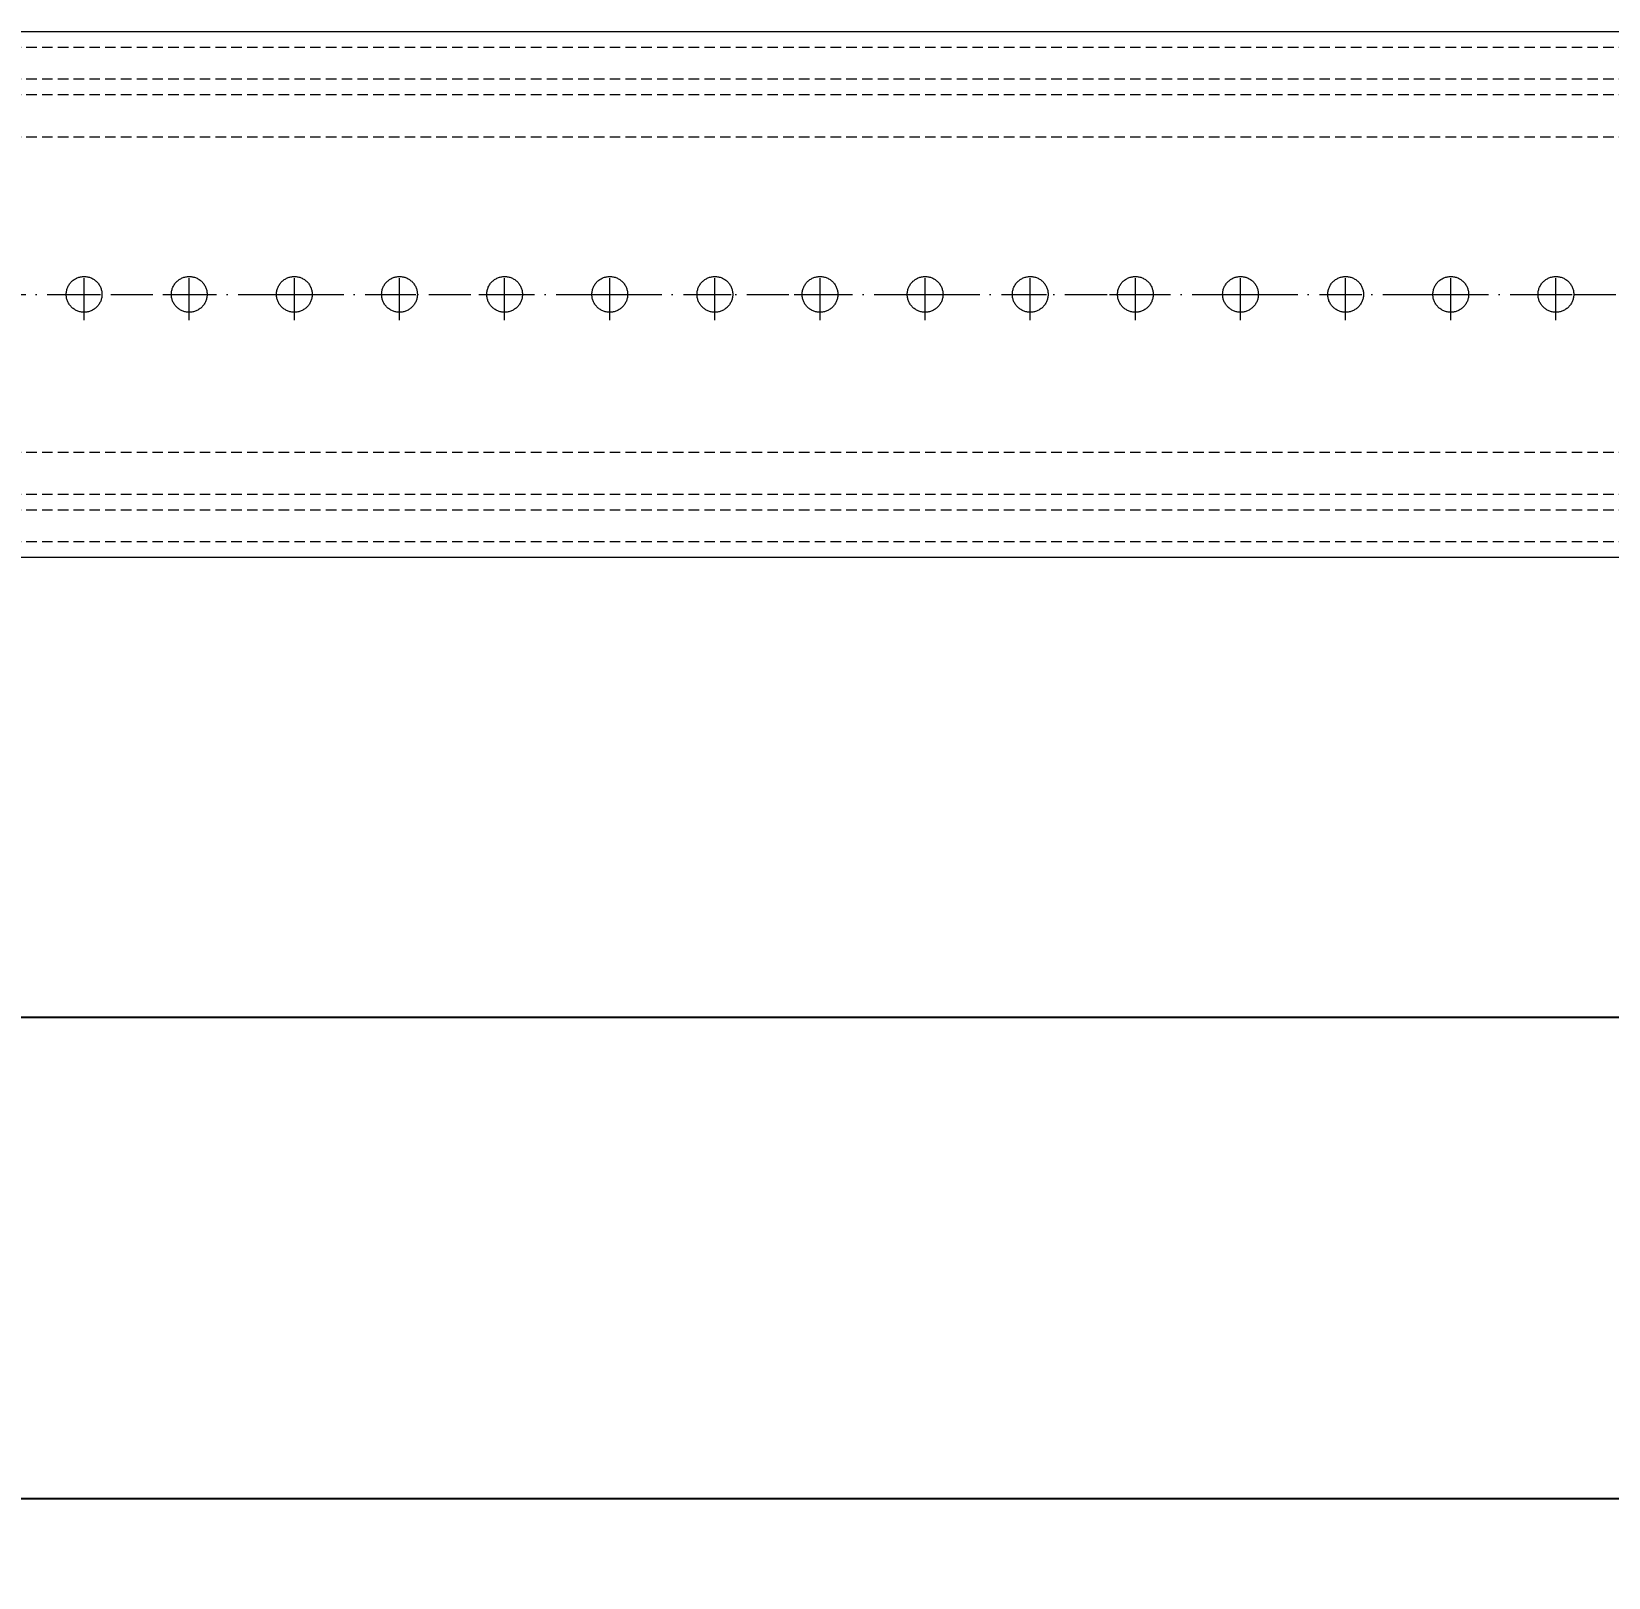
# Model space of a CAD drawing. Header units: millimetres. Extents: x -804 to 5068, y -838 to 556.
# Drawn here: x 310 to 610, y -838.1 to -544 of the extents above; entities that cross this region are included whole.
import ezdxf

# ---------------------------------------------------------------- set-up
doc = ezdxf.new("R2010")
doc.units = ezdxf.units.MM
doc.linetypes.add('EKSENCIZGI', pattern=[12, 8, -2, 0, -2])
doc.linetypes.add('KESIK', pattern=[3, 2, -1])
for name, color, linetype, lineweight in [('EKSEN', 1, 'EKSENCIZGI', 9), ('GIZLI', 8, 'KESIK', 9), ('GORUNEN', 7, 'Continuous', 9), ('OLCU', 4, 'Continuous', 9)]:
    doc.layers.add(name, color=color, linetype=linetype, lineweight=lineweight)
doc.styles.add('PI3D', font='arial.ttf')
doc.dimstyles.new('PF_MM', dxfattribs={"dimtxt": 25, "dimasz": 20, "dimexe": 15, "dimexo": 12.5, "dimgap": 8.75, "dimtad": 1, "dimdec": 1, "dimtxsty": 'PI3D', "dimcen": 2.5, "dimclrd": 4, "dimclre": 4, "dimclrt": 3, "dimazin": 3, "dimtfac": 1, "dimtmove": 0, "dimatfit": 3})

msp = doc.modelspace()

# ---------------------------------------------------------------- linework, layer by layer
at = {"layer": 'EKSEN'}
for p, q in [((320, -598.9), (320, -589.1)), ((340, -598.9), (340, -589.1)), ((360, -598.9), (360, -589.1)), ((380, -598.9), (380, -589.1)), ((400, -598.9), (400, -589.1)), ((420, -598.9), (420, -589.1)), ((440, -598.9), (440, -589.1)), ((460, -598.9), (460, -589.1)), ((480, -598.9), (480, -589.1)), ((500, -598.9), (500, -589.1)), ((520, -598.9), (520, -589.1)), ((540, -598.9), (540, -589.1)), ((560, -598.9), (560, -589.1)), ((580, -598.9), (580, -589.1)), ((600, -598.9), (600, -589.1)), ((-50, -594), (1990, -594)), ((315.1, -594), (324.9, -594)), ((335.1, -594), (344.9, -594)), ((355.1, -594), (364.9, -594)), ((375.1, -594), (384.9, -594)), ((395.1, -594), (404.9, -594)), ((415.1, -594), (424.9, -594)), ((435.1, -594), (444.9, -594)), ((455.1, -594), (464.9, -594)), ((475.1, -594), (484.9, -594)), ((495.1, -594), (504.9, -594)), ((515.1, -594), (524.9, -594)), ((535.1, -594), (544.9, -594)), ((555.1, -594), (564.9, -594)), ((575.1, -594), (584.9, -594)), ((595.1, -594), (604.9, -594))]:
    msp.add_line(p, q, dxfattribs=at)
at = {"layer": 'GIZLI'}
for points in [[(0, -547), (1940, -547)], [(0, -547), (1940, -547)], [(0, -547), (1940, -547)], [(0, -547), (1940, -547)], [(0, -553), (1940, -553)], [(0, -556), (1940, -556)], [(0, -564), (1940, -564)], [(0, -564), (1940, -564)], [(0, -624), (1940, -624)], [(0, -624), (1940, -624)], [(0, -632), (1940, -632)], [(0, -635), (1940, -635)], [(0, -641), (1940, -641)], [(0, -641), (1940, -641)], [(0, -641), (1940, -641)], [(0, -641), (1940, -641)]]:
    msp.add_lwpolyline(points, dxfattribs=at)
at = {"layer": 'GORUNEN'}
for points in [[(0, -544), (1940, -544)], [(0, -544), (1940, -544)], [(0, -544), (1940, -544)], [(318.37, -596.98), (318.22, -596.9), (318.08, -596.81), (317.94, -596.71), (317.81, -596.6), (317.68, -596.49), (317.56, -596.37), (317.45, -596.25), (317.34, -596.12), (317.24, -595.98), (317.14, -595.84), (317.05, -595.7), (316.97, -595.55), (316.9, -595.39), (316.83, -595.24), (316.78, -595.08), (316.73, -594.92), (316.68, -594.75), (316.65, -594.59), (316.63, -594.42), (316.61, -594.25), (316.6, -594.08), (316.6, -593.91), (316.61, -593.74), (316.63, -593.57), (316.65, -593.41), (316.69, -593.24), (316.73, -593.07), (316.78, -592.91), (316.84, -592.75), (316.9, -592.6), (316.98, -592.44), (317.06, -592.3), (317.15, -592.15), (317.24, -592.01), (317.34, -591.88), (317.45, -591.75), (317.57, -591.62), (317.69, -591.5), (317.82, -591.39), (317.95, -591.29), (318.09, -591.19), (318.23, -591.1), (318.38, -591.01), (318.53, -590.93), (318.68, -590.87), (318.84, -590.8), (319, -590.75), (319.17, -590.7), (319.33, -590.67), (319.5, -590.64), (319.67, -590.62), (319.84, -590.6), (320, -590.6), (320.17, -590.6), (320.34, -590.62), (320.51, -590.64), (320.68, -590.67), (320.84, -590.71), (321.01, -590.75), (321.17, -590.81), (321.32, -590.87), (321.48, -590.94), (321.63, -591.02)], [(338.37, -596.98), (338.22, -596.9), (338.08, -596.81), (337.94, -596.71), (337.81, -596.6), (337.68, -596.49), (337.56, -596.37), (337.45, -596.25), (337.34, -596.12), (337.24, -595.98), (337.14, -595.84), (337.05, -595.7), (336.97, -595.55), (336.9, -595.39), (336.83, -595.24), (336.78, -595.08), (336.73, -594.92), (336.68, -594.75), (336.65, -594.59), (336.63, -594.42), (336.61, -594.25), (336.6, -594.08), (336.6, -593.91), (336.61, -593.74), (336.63, -593.57), (336.65, -593.41), (336.69, -593.24), (336.73, -593.07), (336.78, -592.91), (336.84, -592.75), (336.9, -592.6), (336.98, -592.44), (337.06, -592.3), (337.15, -592.15), (337.24, -592.01), (337.34, -591.88), (337.45, -591.75), (337.57, -591.62), (337.69, -591.5), (337.82, -591.39), (337.95, -591.29), (338.09, -591.19), (338.23, -591.1), (338.38, -591.01), (338.53, -590.93), (338.68, -590.87), (338.84, -590.8), (339, -590.75), (339.17, -590.7), (339.33, -590.67), (339.5, -590.64), (339.67, -590.62), (339.84, -590.6), (340, -590.6), (340.17, -590.6), (340.34, -590.62), (340.51, -590.64), (340.68, -590.67), (340.84, -590.71), (341.01, -590.75), (341.17, -590.81), (341.32, -590.87), (341.48, -590.94), (341.63, -591.02)], [(358.37, -596.98), (358.22, -596.9), (358.08, -596.81), (357.94, -596.71), (357.81, -596.6), (357.68, -596.49), (357.56, -596.37), (357.45, -596.25), (357.34, -596.12), (357.24, -595.98), (357.14, -595.84), (357.05, -595.7), (356.97, -595.55), (356.9, -595.39), (356.83, -595.24), (356.78, -595.08), (356.73, -594.92), (356.68, -594.75), (356.65, -594.59), (356.63, -594.42), (356.61, -594.25), (356.6, -594.08), (356.6, -593.91), (356.61, -593.74), (356.63, -593.57), (356.65, -593.41), (356.69, -593.24), (356.73, -593.07), (356.78, -592.91), (356.84, -592.75), (356.9, -592.6), (356.98, -592.44), (357.06, -592.3), (357.15, -592.15), (357.24, -592.01), (357.34, -591.88), (357.45, -591.75), (357.57, -591.62), (357.69, -591.5), (357.82, -591.39), (357.95, -591.29), (358.09, -591.19), (358.23, -591.1), (358.38, -591.01), (358.53, -590.93), (358.68, -590.87), (358.84, -590.8), (359, -590.75), (359.17, -590.7), (359.33, -590.67), (359.5, -590.64), (359.67, -590.62), (359.84, -590.6), (360, -590.6), (360.17, -590.6), (360.34, -590.62), (360.51, -590.64), (360.68, -590.67), (360.84, -590.71), (361.01, -590.75), (361.17, -590.81), (361.32, -590.87), (361.48, -590.94), (361.63, -591.02)], [(378.37, -596.98), (378.22, -596.9), (378.08, -596.81), (377.94, -596.71), (377.81, -596.6), (377.68, -596.49), (377.56, -596.37), (377.45, -596.25), (377.34, -596.12), (377.24, -595.98), (377.14, -595.84), (377.05, -595.7), (376.97, -595.55), (376.9, -595.39), (376.83, -595.24), (376.78, -595.08), (376.73, -594.92), (376.68, -594.75), (376.65, -594.59), (376.63, -594.42), (376.61, -594.25), (376.6, -594.08), (376.6, -593.91), (376.61, -593.74), (376.63, -593.57), (376.65, -593.41), (376.69, -593.24), (376.73, -593.07), (376.78, -592.91), (376.84, -592.75), (376.9, -592.6), (376.98, -592.44), (377.06, -592.3), (377.15, -592.15), (377.24, -592.01), (377.34, -591.88), (377.45, -591.75), (377.57, -591.62), (377.69, -591.5), (377.82, -591.39), (377.95, -591.29), (378.09, -591.19), (378.23, -591.1), (378.38, -591.01), (378.53, -590.93), (378.68, -590.87), (378.84, -590.8), (379, -590.75), (379.17, -590.7), (379.33, -590.67), (379.5, -590.64), (379.67, -590.62), (379.84, -590.6), (380, -590.6), (380.17, -590.6), (380.34, -590.62), (380.51, -590.64), (380.68, -590.67), (380.84, -590.71), (381.01, -590.75), (381.17, -590.81), (381.32, -590.87), (381.48, -590.94), (381.63, -591.02)], [(398.37, -596.98), (398.22, -596.9), (398.08, -596.81), (397.94, -596.71), (397.81, -596.6), (397.68, -596.49), (397.56, -596.37), (397.45, -596.25), (397.34, -596.12), (397.24, -595.98), (397.14, -595.84), (397.05, -595.7), (396.97, -595.55), (396.9, -595.39), (396.83, -595.24), (396.78, -595.08), (396.73, -594.92), (396.68, -594.75), (396.65, -594.59), (396.63, -594.42), (396.61, -594.25), (396.6, -594.08), (396.6, -593.91), (396.61, -593.74), (396.63, -593.57), (396.65, -593.41), (396.69, -593.24), (396.73, -593.07), (396.78, -592.91), (396.84, -592.75), (396.9, -592.6), (396.98, -592.44), (397.06, -592.3), (397.15, -592.15), (397.24, -592.01), (397.34, -591.88), (397.45, -591.75), (397.57, -591.62), (397.69, -591.5), (397.82, -591.39), (397.95, -591.29), (398.09, -591.19), (398.23, -591.1), (398.38, -591.01), (398.53, -590.93), (398.68, -590.87), (398.84, -590.8), (399, -590.75), (399.17, -590.7), (399.33, -590.67), (399.5, -590.64), (399.67, -590.62), (399.84, -590.6), (400, -590.6), (400.17, -590.6), (400.34, -590.62), (400.51, -590.64), (400.68, -590.67), (400.84, -590.71), (401.01, -590.75), (401.17, -590.81), (401.32, -590.87), (401.48, -590.94), (401.63, -591.02)], [(418.37, -596.98), (418.22, -596.9), (418.08, -596.81), (417.94, -596.71), (417.81, -596.6), (417.68, -596.49), (417.56, -596.37), (417.45, -596.25), (417.34, -596.12), (417.24, -595.98), (417.14, -595.84), (417.05, -595.7), (416.97, -595.55), (416.9, -595.39), (416.83, -595.24), (416.78, -595.08), (416.73, -594.92), (416.68, -594.75), (416.65, -594.59), (416.63, -594.42), (416.61, -594.25), (416.6, -594.08), (416.6, -593.91), (416.61, -593.74), (416.63, -593.57), (416.65, -593.41), (416.69, -593.24), (416.73, -593.07), (416.78, -592.91), (416.84, -592.75), (416.9, -592.6), (416.98, -592.44), (417.06, -592.3), (417.15, -592.15), (417.24, -592.01), (417.34, -591.88), (417.45, -591.75), (417.57, -591.62), (417.69, -591.5), (417.82, -591.39), (417.95, -591.29), (418.09, -591.19), (418.23, -591.1), (418.38, -591.01), (418.53, -590.93), (418.68, -590.87), (418.84, -590.8), (419, -590.75), (419.17, -590.7), (419.33, -590.67), (419.5, -590.64), (419.67, -590.62), (419.84, -590.6), (420, -590.6), (420.17, -590.6), (420.34, -590.62), (420.51, -590.64), (420.68, -590.67), (420.84, -590.71), (421.01, -590.75), (421.17, -590.81), (421.32, -590.87), (421.48, -590.94), (421.63, -591.02)], [(438.37, -596.98), (438.22, -596.9), (438.08, -596.81), (437.94, -596.71), (437.81, -596.6), (437.68, -596.49), (437.56, -596.37), (437.45, -596.25), (437.34, -596.12), (437.24, -595.98), (437.14, -595.84), (437.05, -595.7), (436.97, -595.55), (436.9, -595.39), (436.83, -595.24), (436.78, -595.08), (436.73, -594.92), (436.68, -594.75), (436.65, -594.59), (436.63, -594.42), (436.61, -594.25), (436.6, -594.08), (436.6, -593.91), (436.61, -593.74), (436.63, -593.57), (436.65, -593.41), (436.69, -593.24), (436.73, -593.07), (436.78, -592.91), (436.84, -592.75), (436.9, -592.6), (436.98, -592.44), (437.06, -592.3), (437.15, -592.15), (437.24, -592.01), (437.34, -591.88), (437.45, -591.75), (437.57, -591.62), (437.69, -591.5), (437.82, -591.39), (437.95, -591.29), (438.09, -591.19), (438.23, -591.1), (438.38, -591.01), (438.53, -590.93), (438.68, -590.87), (438.84, -590.8), (439, -590.75), (439.17, -590.7), (439.33, -590.67), (439.5, -590.64), (439.67, -590.62), (439.84, -590.6), (440, -590.6), (440.17, -590.6), (440.34, -590.62), (440.51, -590.64), (440.68, -590.67), (440.84, -590.71), (441.01, -590.75), (441.17, -590.81), (441.32, -590.87), (441.48, -590.94), (441.63, -591.02)], [(458.37, -596.98), (458.22, -596.9), (458.08, -596.81), (457.94, -596.71), (457.81, -596.6), (457.68, -596.49), (457.56, -596.37), (457.45, -596.25), (457.34, -596.12), (457.24, -595.98), (457.14, -595.84), (457.05, -595.7), (456.97, -595.55), (456.9, -595.39), (456.83, -595.24), (456.78, -595.08), (456.73, -594.92), (456.68, -594.75), (456.65, -594.59), (456.63, -594.42), (456.61, -594.25), (456.6, -594.08), (456.6, -593.91), (456.61, -593.74), (456.63, -593.57), (456.65, -593.41), (456.69, -593.24), (456.73, -593.07), (456.78, -592.91), (456.84, -592.75), (456.9, -592.6), (456.98, -592.44), (457.06, -592.3), (457.15, -592.15), (457.24, -592.01), (457.34, -591.88), (457.45, -591.75), (457.57, -591.62), (457.69, -591.5), (457.82, -591.39), (457.95, -591.29), (458.09, -591.19), (458.23, -591.1), (458.38, -591.01), (458.53, -590.93), (458.68, -590.87), (458.84, -590.8), (459, -590.75), (459.17, -590.7), (459.33, -590.67), (459.5, -590.64), (459.67, -590.62), (459.84, -590.6), (460, -590.6), (460.17, -590.6), (460.34, -590.62), (460.51, -590.64), (460.68, -590.67), (460.84, -590.71), (461.01, -590.75), (461.17, -590.81), (461.32, -590.87), (461.48, -590.94), (461.63, -591.02)], [(478.37, -596.98), (478.22, -596.9), (478.08, -596.81), (477.94, -596.71), (477.81, -596.6), (477.68, -596.49), (477.56, -596.37), (477.45, -596.25), (477.34, -596.12), (477.24, -595.98), (477.14, -595.84), (477.05, -595.7), (476.97, -595.55), (476.9, -595.39), (476.83, -595.24), (476.78, -595.08), (476.73, -594.92), (476.68, -594.75), (476.65, -594.59), (476.63, -594.42), (476.61, -594.25), (476.6, -594.08), (476.6, -593.91), (476.61, -593.74), (476.63, -593.57), (476.65, -593.41), (476.69, -593.24), (476.73, -593.07), (476.78, -592.91), (476.84, -592.75), (476.9, -592.6), (476.98, -592.44), (477.06, -592.3), (477.15, -592.15), (477.24, -592.01), (477.34, -591.88), (477.45, -591.75), (477.57, -591.62), (477.69, -591.5), (477.82, -591.39), (477.95, -591.29), (478.09, -591.19), (478.23, -591.1), (478.38, -591.01), (478.53, -590.93), (478.68, -590.87), (478.84, -590.8), (479, -590.75), (479.17, -590.7), (479.33, -590.67), (479.5, -590.64), (479.67, -590.62), (479.84, -590.6), (480, -590.6), (480.17, -590.6), (480.34, -590.62), (480.51, -590.64), (480.68, -590.67), (480.84, -590.71), (481.01, -590.75), (481.17, -590.81), (481.32, -590.87), (481.48, -590.94), (481.63, -591.02)], [(498.37, -596.98), (498.22, -596.9), (498.08, -596.81), (497.94, -596.71), (497.81, -596.6), (497.68, -596.49), (497.56, -596.37), (497.45, -596.25), (497.34, -596.12), (497.24, -595.98), (497.14, -595.84), (497.05, -595.7), (496.97, -595.55), (496.9, -595.39), (496.83, -595.24), (496.78, -595.08), (496.73, -594.92), (496.68, -594.75), (496.65, -594.59), (496.63, -594.42), (496.61, -594.25), (496.6, -594.08), (496.6, -593.91), (496.61, -593.74), (496.63, -593.57), (496.65, -593.41), (496.69, -593.24), (496.73, -593.07), (496.78, -592.91), (496.84, -592.75), (496.9, -592.6), (496.98, -592.44), (497.06, -592.3), (497.15, -592.15), (497.24, -592.01), (497.34, -591.88), (497.45, -591.75), (497.57, -591.62), (497.69, -591.5), (497.82, -591.39), (497.95, -591.29), (498.09, -591.19), (498.23, -591.1), (498.38, -591.01), (498.53, -590.93), (498.68, -590.87), (498.84, -590.8), (499, -590.75), (499.17, -590.7), (499.33, -590.67), (499.5, -590.64), (499.67, -590.62), (499.84, -590.6), (500, -590.6), (500.17, -590.6), (500.34, -590.62), (500.51, -590.64), (500.68, -590.67), (500.84, -590.71), (501.01, -590.75), (501.17, -590.81), (501.32, -590.87), (501.48, -590.94), (501.63, -591.02)], [(518.37, -596.98), (518.22, -596.9), (518.08, -596.81), (517.94, -596.71), (517.81, -596.6), (517.68, -596.49), (517.56, -596.37), (517.45, -596.25), (517.34, -596.12), (517.24, -595.98), (517.14, -595.84), (517.05, -595.7), (516.97, -595.55), (516.9, -595.39), (516.83, -595.24), (516.78, -595.08), (516.73, -594.92), (516.68, -594.75), (516.65, -594.59), (516.63, -594.42), (516.61, -594.25), (516.6, -594.08), (516.6, -593.91), (516.61, -593.74), (516.63, -593.57), (516.65, -593.41), (516.69, -593.24), (516.73, -593.07), (516.78, -592.91), (516.84, -592.75), (516.9, -592.6), (516.98, -592.44), (517.06, -592.3), (517.15, -592.15), (517.24, -592.01), (517.34, -591.88), (517.45, -591.75), (517.57, -591.62), (517.69, -591.5), (517.82, -591.39), (517.95, -591.29), (518.09, -591.19), (518.23, -591.1), (518.38, -591.01), (518.53, -590.93), (518.68, -590.87), (518.84, -590.8), (519, -590.75), (519.17, -590.7), (519.33, -590.67), (519.5, -590.64), (519.67, -590.62), (519.84, -590.6), (520, -590.6), (520.17, -590.6), (520.34, -590.62), (520.51, -590.64), (520.68, -590.67), (520.84, -590.71), (521.01, -590.75), (521.17, -590.81), (521.32, -590.87), (521.48, -590.94), (521.63, -591.02)], [(538.37, -596.98), (538.22, -596.9), (538.08, -596.81), (537.94, -596.71), (537.81, -596.6), (537.68, -596.49), (537.56, -596.37), (537.45, -596.25), (537.34, -596.12), (537.24, -595.98), (537.14, -595.84), (537.05, -595.7), (536.97, -595.55), (536.9, -595.39), (536.83, -595.24), (536.78, -595.08), (536.73, -594.92), (536.68, -594.75), (536.65, -594.59), (536.63, -594.42), (536.61, -594.25), (536.6, -594.08), (536.6, -593.91), (536.61, -593.74), (536.63, -593.57), (536.65, -593.41), (536.69, -593.24), (536.73, -593.07), (536.78, -592.91), (536.84, -592.75), (536.9, -592.6), (536.98, -592.44), (537.06, -592.3), (537.15, -592.15), (537.24, -592.01), (537.34, -591.88), (537.45, -591.75), (537.57, -591.62), (537.69, -591.5), (537.82, -591.39), (537.95, -591.29), (538.09, -591.19), (538.23, -591.1), (538.38, -591.01), (538.53, -590.93), (538.68, -590.87), (538.84, -590.8), (539, -590.75), (539.17, -590.7), (539.33, -590.67), (539.5, -590.64), (539.67, -590.62), (539.84, -590.6), (540, -590.6), (540.17, -590.6), (540.34, -590.62), (540.51, -590.64), (540.68, -590.67), (540.84, -590.71), (541.01, -590.75), (541.17, -590.81), (541.32, -590.87), (541.48, -590.94), (541.63, -591.02)], [(558.37, -596.98), (558.22, -596.9), (558.08, -596.81), (557.94, -596.71), (557.81, -596.6), (557.68, -596.49), (557.56, -596.37), (557.45, -596.25), (557.34, -596.12), (557.24, -595.98), (557.14, -595.84), (557.05, -595.7), (556.97, -595.55), (556.9, -595.39), (556.83, -595.24), (556.78, -595.08), (556.73, -594.92), (556.68, -594.75), (556.65, -594.59), (556.63, -594.42), (556.61, -594.25), (556.6, -594.08), (556.6, -593.91), (556.61, -593.74), (556.63, -593.57), (556.65, -593.41), (556.69, -593.24), (556.73, -593.07), (556.78, -592.91), (556.84, -592.75), (556.9, -592.6), (556.98, -592.44), (557.06, -592.3), (557.15, -592.15), (557.24, -592.01), (557.34, -591.88), (557.45, -591.75), (557.57, -591.62), (557.69, -591.5), (557.82, -591.39), (557.95, -591.29), (558.09, -591.19), (558.23, -591.1), (558.38, -591.01), (558.53, -590.93), (558.68, -590.87), (558.84, -590.8), (559, -590.75), (559.17, -590.7), (559.33, -590.67), (559.5, -590.64), (559.67, -590.62), (559.84, -590.6), (560, -590.6), (560.17, -590.6), (560.34, -590.62), (560.51, -590.64), (560.68, -590.67), (560.84, -590.71), (561.01, -590.75), (561.17, -590.81), (561.32, -590.87), (561.48, -590.94), (561.63, -591.02)], [(578.37, -596.98), (578.22, -596.9), (578.08, -596.81), (577.94, -596.71), (577.81, -596.6), (577.68, -596.49), (577.56, -596.37), (577.45, -596.25), (577.34, -596.12), (577.24, -595.98), (577.14, -595.84), (577.05, -595.7), (576.97, -595.55), (576.9, -595.39), (576.83, -595.24), (576.78, -595.08), (576.73, -594.92), (576.68, -594.75), (576.65, -594.59), (576.63, -594.42), (576.61, -594.25), (576.6, -594.08), (576.6, -593.91), (576.61, -593.74), (576.63, -593.57), (576.65, -593.41), (576.69, -593.24), (576.73, -593.07), (576.78, -592.91), (576.84, -592.75), (576.9, -592.6), (576.98, -592.44), (577.06, -592.3), (577.15, -592.15), (577.24, -592.01), (577.34, -591.88), (577.45, -591.75), (577.57, -591.62), (577.69, -591.5), (577.82, -591.39), (577.95, -591.29), (578.09, -591.19), (578.23, -591.1), (578.38, -591.01), (578.53, -590.93), (578.68, -590.87), (578.84, -590.8), (579, -590.75), (579.17, -590.7), (579.33, -590.67), (579.5, -590.64), (579.67, -590.62), (579.84, -590.6), (580, -590.6), (580.17, -590.6), (580.34, -590.62), (580.51, -590.64), (580.68, -590.67), (580.84, -590.71), (581.01, -590.75), (581.17, -590.81), (581.32, -590.87), (581.48, -590.94), (581.63, -591.02)], [(598.37, -596.98), (598.22, -596.9), (598.08, -596.81), (597.94, -596.71), (597.81, -596.6), (597.68, -596.49), (597.56, -596.37), (597.45, -596.25), (597.34, -596.12), (597.24, -595.98), (597.14, -595.84), (597.05, -595.7), (596.97, -595.55), (596.9, -595.39), (596.83, -595.24), (596.78, -595.08), (596.73, -594.92), (596.68, -594.75), (596.65, -594.59), (596.63, -594.42), (596.61, -594.25), (596.6, -594.08), (596.6, -593.91), (596.61, -593.74), (596.63, -593.57), (596.65, -593.41), (596.69, -593.24), (596.73, -593.07), (596.78, -592.91), (596.84, -592.75), (596.9, -592.6), (596.98, -592.44), (597.06, -592.3), (597.15, -592.15), (597.24, -592.01), (597.34, -591.88), (597.45, -591.75), (597.57, -591.62), (597.69, -591.5), (597.82, -591.39), (597.95, -591.29), (598.09, -591.19), (598.23, -591.1), (598.38, -591.01), (598.53, -590.93), (598.68, -590.87), (598.84, -590.8), (599, -590.75), (599.17, -590.7), (599.33, -590.67), (599.5, -590.64), (599.67, -590.62), (599.84, -590.6), (600, -590.6), (600.17, -590.6), (600.34, -590.62), (600.51, -590.64), (600.68, -590.67), (600.84, -590.71), (601.01, -590.75), (601.17, -590.81), (601.32, -590.87), (601.48, -590.94), (601.63, -591.02)], [(321.63, -591.02), (321.78, -591.1), (321.92, -591.19), (322.06, -591.29), (322.19, -591.4), (322.32, -591.51), (322.44, -591.63), (322.55, -591.75), (322.66, -591.88), (322.76, -592.02), (322.86, -592.16), (322.95, -592.3), (323.03, -592.45), (323.1, -592.61), (323.17, -592.76), (323.22, -592.92), (323.27, -593.08), (323.32, -593.25), (323.35, -593.41), (323.37, -593.58), (323.39, -593.75), (323.4, -593.92), (323.4, -594.09), (323.39, -594.26), (323.37, -594.43), (323.35, -594.59), (323.31, -594.76), (323.27, -594.93), (323.22, -595.09), (323.16, -595.25), (323.1, -595.4), (323.02, -595.56), (322.94, -595.7), (322.85, -595.85), (322.76, -595.99), (322.66, -596.12), (322.55, -596.25), (322.43, -596.38), (322.31, -596.5), (322.18, -596.61), (322.05, -596.71), (321.91, -596.81), (321.77, -596.9), (321.62, -596.99), (321.47, -597.07), (321.32, -597.13), (321.16, -597.2), (321, -597.25), (320.83, -597.3), (320.67, -597.33), (320.5, -597.36), (320.33, -597.38), (320.16, -597.4), (320, -597.4), (319.83, -597.4), (319.66, -597.38), (319.49, -597.36), (319.32, -597.33), (319.16, -597.29), (318.99, -597.25), (318.83, -597.19), (318.68, -597.13), (318.52, -597.06), (318.37, -596.98)], [(341.63, -591.02), (341.78, -591.1), (341.92, -591.19), (342.06, -591.29), (342.19, -591.4), (342.32, -591.51), (342.44, -591.63), (342.55, -591.75), (342.66, -591.88), (342.76, -592.02), (342.86, -592.16), (342.95, -592.3), (343.03, -592.45), (343.1, -592.61), (343.17, -592.76), (343.22, -592.92), (343.27, -593.08), (343.32, -593.25), (343.35, -593.41), (343.37, -593.58), (343.39, -593.75), (343.4, -593.92), (343.4, -594.09), (343.39, -594.26), (343.37, -594.43), (343.35, -594.59), (343.31, -594.76), (343.27, -594.93), (343.22, -595.09), (343.16, -595.25), (343.1, -595.4), (343.02, -595.56), (342.94, -595.7), (342.85, -595.85), (342.76, -595.99), (342.66, -596.12), (342.55, -596.25), (342.43, -596.38), (342.31, -596.5), (342.18, -596.61), (342.05, -596.71), (341.91, -596.81), (341.77, -596.9), (341.62, -596.99), (341.47, -597.07), (341.32, -597.13), (341.16, -597.2), (341, -597.25), (340.83, -597.3), (340.67, -597.33), (340.5, -597.36), (340.33, -597.38), (340.16, -597.4), (340, -597.4), (339.83, -597.4), (339.66, -597.38), (339.49, -597.36), (339.32, -597.33), (339.16, -597.29), (338.99, -597.25), (338.83, -597.19), (338.68, -597.13), (338.52, -597.06), (338.37, -596.98)], [(361.63, -591.02), (361.78, -591.1), (361.92, -591.19), (362.06, -591.29), (362.19, -591.4), (362.32, -591.51), (362.44, -591.63), (362.55, -591.75), (362.66, -591.88), (362.76, -592.02), (362.86, -592.16), (362.95, -592.3), (363.03, -592.45), (363.1, -592.61), (363.17, -592.76), (363.22, -592.92), (363.27, -593.08), (363.32, -593.25), (363.35, -593.41), (363.37, -593.58), (363.39, -593.75), (363.4, -593.92), (363.4, -594.09), (363.39, -594.26), (363.37, -594.43), (363.35, -594.59), (363.31, -594.76), (363.27, -594.93), (363.22, -595.09), (363.16, -595.25), (363.1, -595.4), (363.02, -595.56), (362.94, -595.7), (362.85, -595.85), (362.76, -595.99), (362.66, -596.12), (362.55, -596.25), (362.43, -596.38), (362.31, -596.5), (362.18, -596.61), (362.05, -596.71), (361.91, -596.81), (361.77, -596.9), (361.62, -596.99), (361.47, -597.07), (361.32, -597.13), (361.16, -597.2), (361, -597.25), (360.83, -597.3), (360.67, -597.33), (360.5, -597.36), (360.33, -597.38), (360.16, -597.4), (360, -597.4), (359.83, -597.4), (359.66, -597.38), (359.49, -597.36), (359.32, -597.33), (359.16, -597.29), (358.99, -597.25), (358.83, -597.19), (358.68, -597.13), (358.52, -597.06), (358.37, -596.98)], [(381.63, -591.02), (381.78, -591.1), (381.92, -591.19), (382.06, -591.29), (382.19, -591.4), (382.32, -591.51), (382.44, -591.63), (382.55, -591.75), (382.66, -591.88), (382.76, -592.02), (382.86, -592.16), (382.95, -592.3), (383.03, -592.45), (383.1, -592.61), (383.17, -592.76), (383.22, -592.92), (383.27, -593.08), (383.32, -593.25), (383.35, -593.41), (383.37, -593.58), (383.39, -593.75), (383.4, -593.92), (383.4, -594.09), (383.39, -594.26), (383.37, -594.43), (383.35, -594.59), (383.31, -594.76), (383.27, -594.93), (383.22, -595.09), (383.16, -595.25), (383.1, -595.4), (383.02, -595.56), (382.94, -595.7), (382.85, -595.85), (382.76, -595.99), (382.66, -596.12), (382.55, -596.25), (382.43, -596.38), (382.31, -596.5), (382.18, -596.61), (382.05, -596.71), (381.91, -596.81), (381.77, -596.9), (381.62, -596.99), (381.47, -597.07), (381.32, -597.13), (381.16, -597.2), (381, -597.25), (380.83, -597.3), (380.67, -597.33), (380.5, -597.36), (380.33, -597.38), (380.16, -597.4), (380, -597.4), (379.83, -597.4), (379.66, -597.38), (379.49, -597.36), (379.32, -597.33), (379.16, -597.29), (378.99, -597.25), (378.83, -597.19), (378.68, -597.13), (378.52, -597.06), (378.37, -596.98)], [(401.63, -591.02), (401.78, -591.1), (401.92, -591.19), (402.06, -591.29), (402.19, -591.4), (402.32, -591.51), (402.44, -591.63), (402.55, -591.75), (402.66, -591.88), (402.76, -592.02), (402.86, -592.16), (402.95, -592.3), (403.03, -592.45), (403.1, -592.61), (403.17, -592.76), (403.22, -592.92), (403.27, -593.08), (403.32, -593.25), (403.35, -593.41), (403.37, -593.58), (403.39, -593.75), (403.4, -593.92), (403.4, -594.09), (403.39, -594.26), (403.37, -594.43), (403.35, -594.59), (403.31, -594.76), (403.27, -594.93), (403.22, -595.09), (403.16, -595.25), (403.1, -595.4), (403.02, -595.56), (402.94, -595.7), (402.85, -595.85), (402.76, -595.99), (402.66, -596.12), (402.55, -596.25), (402.43, -596.38), (402.31, -596.5), (402.18, -596.61), (402.05, -596.71), (401.91, -596.81), (401.77, -596.9), (401.62, -596.99), (401.47, -597.07), (401.32, -597.13), (401.16, -597.2), (401, -597.25), (400.83, -597.3), (400.67, -597.33), (400.5, -597.36), (400.33, -597.38), (400.16, -597.4), (400, -597.4), (399.83, -597.4), (399.66, -597.38), (399.49, -597.36), (399.32, -597.33), (399.16, -597.29), (398.99, -597.25), (398.83, -597.19), (398.68, -597.13), (398.52, -597.06), (398.37, -596.98)], [(421.63, -591.02), (421.78, -591.1), (421.92, -591.19), (422.06, -591.29), (422.19, -591.4), (422.32, -591.51), (422.44, -591.63), (422.55, -591.75), (422.66, -591.88), (422.76, -592.02), (422.86, -592.16), (422.95, -592.3), (423.03, -592.45), (423.1, -592.61), (423.17, -592.76), (423.22, -592.92), (423.27, -593.08), (423.32, -593.25), (423.35, -593.41), (423.37, -593.58), (423.39, -593.75), (423.4, -593.92), (423.4, -594.09), (423.39, -594.26), (423.37, -594.43), (423.35, -594.59), (423.31, -594.76), (423.27, -594.93), (423.22, -595.09), (423.16, -595.25), (423.1, -595.4), (423.02, -595.56), (422.94, -595.7), (422.85, -595.85), (422.76, -595.99), (422.66, -596.12), (422.55, -596.25), (422.43, -596.38), (422.31, -596.5), (422.18, -596.61), (422.05, -596.71), (421.91, -596.81), (421.77, -596.9), (421.62, -596.99), (421.47, -597.07), (421.32, -597.13), (421.16, -597.2), (421, -597.25), (420.83, -597.3), (420.67, -597.33), (420.5, -597.36), (420.33, -597.38), (420.16, -597.4), (420, -597.4), (419.83, -597.4), (419.66, -597.38), (419.49, -597.36), (419.32, -597.33), (419.16, -597.29), (418.99, -597.25), (418.83, -597.19), (418.68, -597.13), (418.52, -597.06), (418.37, -596.98)], [(441.63, -591.02), (441.78, -591.1), (441.92, -591.19), (442.06, -591.29), (442.19, -591.4), (442.32, -591.51), (442.44, -591.63), (442.55, -591.75), (442.66, -591.88), (442.76, -592.02), (442.86, -592.16), (442.95, -592.3), (443.03, -592.45), (443.1, -592.61), (443.17, -592.76), (443.22, -592.92), (443.27, -593.08), (443.32, -593.25), (443.35, -593.41), (443.37, -593.58), (443.39, -593.75), (443.4, -593.92), (443.4, -594.09), (443.39, -594.26), (443.37, -594.43), (443.35, -594.59), (443.31, -594.76), (443.27, -594.93), (443.22, -595.09), (443.16, -595.25), (443.1, -595.4), (443.02, -595.56), (442.94, -595.7), (442.85, -595.85), (442.76, -595.99), (442.66, -596.12), (442.55, -596.25), (442.43, -596.38), (442.31, -596.5), (442.18, -596.61), (442.05, -596.71), (441.91, -596.81), (441.77, -596.9), (441.62, -596.99), (441.47, -597.07), (441.32, -597.13), (441.16, -597.2), (441, -597.25), (440.83, -597.3), (440.67, -597.33), (440.5, -597.36), (440.33, -597.38), (440.16, -597.4), (440, -597.4), (439.83, -597.4), (439.66, -597.38), (439.49, -597.36), (439.32, -597.33), (439.16, -597.29), (438.99, -597.25), (438.83, -597.19), (438.68, -597.13), (438.52, -597.06), (438.37, -596.98)], [(461.63, -591.02), (461.78, -591.1), (461.92, -591.19), (462.06, -591.29), (462.19, -591.4), (462.32, -591.51), (462.44, -591.63), (462.55, -591.75), (462.66, -591.88), (462.76, -592.02), (462.86, -592.16), (462.95, -592.3), (463.03, -592.45), (463.1, -592.61), (463.17, -592.76), (463.22, -592.92), (463.27, -593.08), (463.32, -593.25), (463.35, -593.41), (463.37, -593.58), (463.39, -593.75), (463.4, -593.92), (463.4, -594.09), (463.39, -594.26), (463.37, -594.43), (463.35, -594.59), (463.31, -594.76), (463.27, -594.93), (463.22, -595.09), (463.16, -595.25), (463.1, -595.4), (463.02, -595.56), (462.94, -595.7), (462.85, -595.85), (462.76, -595.99), (462.66, -596.12), (462.55, -596.25), (462.43, -596.38), (462.31, -596.5), (462.18, -596.61), (462.05, -596.71), (461.91, -596.81), (461.77, -596.9), (461.62, -596.99), (461.47, -597.07), (461.32, -597.13), (461.16, -597.2), (461, -597.25), (460.83, -597.3), (460.67, -597.33), (460.5, -597.36), (460.33, -597.38), (460.16, -597.4), (460, -597.4), (459.83, -597.4), (459.66, -597.38), (459.49, -597.36), (459.32, -597.33), (459.16, -597.29), (458.99, -597.25), (458.83, -597.19), (458.68, -597.13), (458.52, -597.06), (458.37, -596.98)], [(481.63, -591.02), (481.78, -591.1), (481.92, -591.19), (482.06, -591.29), (482.19, -591.4), (482.32, -591.51), (482.44, -591.63), (482.55, -591.75), (482.66, -591.88), (482.76, -592.02), (482.86, -592.16), (482.95, -592.3), (483.03, -592.45), (483.1, -592.61), (483.17, -592.76), (483.22, -592.92), (483.27, -593.08), (483.32, -593.25), (483.35, -593.41), (483.37, -593.58), (483.39, -593.75), (483.4, -593.92), (483.4, -594.09), (483.39, -594.26), (483.37, -594.43), (483.35, -594.59), (483.31, -594.76), (483.27, -594.93), (483.22, -595.09), (483.16, -595.25), (483.1, -595.4), (483.02, -595.56), (482.94, -595.7), (482.85, -595.85), (482.76, -595.99), (482.66, -596.12), (482.55, -596.25), (482.43, -596.38), (482.31, -596.5), (482.18, -596.61), (482.05, -596.71), (481.91, -596.81), (481.77, -596.9), (481.62, -596.99), (481.47, -597.07), (481.32, -597.13), (481.16, -597.2), (481, -597.25), (480.83, -597.3), (480.67, -597.33), (480.5, -597.36), (480.33, -597.38), (480.16, -597.4), (480, -597.4), (479.83, -597.4), (479.66, -597.38), (479.49, -597.36), (479.32, -597.33), (479.16, -597.29), (478.99, -597.25), (478.83, -597.19), (478.68, -597.13), (478.52, -597.06), (478.37, -596.98)], [(501.63, -591.02), (501.78, -591.1), (501.92, -591.19), (502.06, -591.29), (502.19, -591.4), (502.32, -591.51), (502.44, -591.63), (502.55, -591.75), (502.66, -591.88), (502.76, -592.02), (502.86, -592.16), (502.95, -592.3), (503.03, -592.45), (503.1, -592.61), (503.17, -592.76), (503.22, -592.92), (503.27, -593.08), (503.32, -593.25), (503.35, -593.41), (503.37, -593.58), (503.39, -593.75), (503.4, -593.92), (503.4, -594.09), (503.39, -594.26), (503.37, -594.43), (503.35, -594.59), (503.31, -594.76), (503.27, -594.93), (503.22, -595.09), (503.16, -595.25), (503.1, -595.4), (503.02, -595.56), (502.94, -595.7), (502.85, -595.85), (502.76, -595.99), (502.66, -596.12), (502.55, -596.25), (502.43, -596.38), (502.31, -596.5), (502.18, -596.61), (502.05, -596.71), (501.91, -596.81), (501.77, -596.9), (501.62, -596.99), (501.47, -597.07), (501.32, -597.13), (501.16, -597.2), (501, -597.25), (500.83, -597.3), (500.67, -597.33), (500.5, -597.36), (500.33, -597.38), (500.16, -597.4), (500, -597.4), (499.83, -597.4), (499.66, -597.38), (499.49, -597.36), (499.32, -597.33), (499.16, -597.29), (498.99, -597.25), (498.83, -597.19), (498.68, -597.13), (498.52, -597.06), (498.37, -596.98)], [(521.63, -591.02), (521.78, -591.1), (521.92, -591.19), (522.06, -591.29), (522.19, -591.4), (522.32, -591.51), (522.44, -591.63), (522.55, -591.75), (522.66, -591.88), (522.76, -592.02), (522.86, -592.16), (522.95, -592.3), (523.03, -592.45), (523.1, -592.61), (523.17, -592.76), (523.22, -592.92), (523.27, -593.08), (523.32, -593.25), (523.35, -593.41), (523.37, -593.58), (523.39, -593.75), (523.4, -593.92), (523.4, -594.09), (523.39, -594.26), (523.37, -594.43), (523.35, -594.59), (523.31, -594.76), (523.27, -594.93), (523.22, -595.09), (523.16, -595.25), (523.1, -595.4), (523.02, -595.56), (522.94, -595.7), (522.85, -595.85), (522.76, -595.99), (522.66, -596.12), (522.55, -596.25), (522.43, -596.38), (522.31, -596.5), (522.18, -596.61), (522.05, -596.71), (521.91, -596.81), (521.77, -596.9), (521.62, -596.99), (521.47, -597.07), (521.32, -597.13), (521.16, -597.2), (521, -597.25), (520.83, -597.3), (520.67, -597.33), (520.5, -597.36), (520.33, -597.38), (520.16, -597.4), (520, -597.4), (519.83, -597.4), (519.66, -597.38), (519.49, -597.36), (519.32, -597.33), (519.16, -597.29), (518.99, -597.25), (518.83, -597.19), (518.68, -597.13), (518.52, -597.06), (518.37, -596.98)], [(541.63, -591.02), (541.78, -591.1), (541.92, -591.19), (542.06, -591.29), (542.19, -591.4), (542.32, -591.51), (542.44, -591.63), (542.55, -591.75), (542.66, -591.88), (542.76, -592.02), (542.86, -592.16), (542.95, -592.3), (543.03, -592.45), (543.1, -592.61), (543.17, -592.76), (543.22, -592.92), (543.27, -593.08), (543.32, -593.25), (543.35, -593.41), (543.37, -593.58), (543.39, -593.75), (543.4, -593.92), (543.4, -594.09), (543.39, -594.26), (543.37, -594.43), (543.35, -594.59), (543.31, -594.76), (543.27, -594.93), (543.22, -595.09), (543.16, -595.25), (543.1, -595.4), (543.02, -595.56), (542.94, -595.7), (542.85, -595.85), (542.76, -595.99), (542.66, -596.12), (542.55, -596.25), (542.43, -596.38), (542.31, -596.5), (542.18, -596.61), (542.05, -596.71), (541.91, -596.81), (541.77, -596.9), (541.62, -596.99), (541.47, -597.07), (541.32, -597.13), (541.16, -597.2), (541, -597.25), (540.83, -597.3), (540.67, -597.33), (540.5, -597.36), (540.33, -597.38), (540.16, -597.4), (540, -597.4), (539.83, -597.4), (539.66, -597.38), (539.49, -597.36), (539.32, -597.33), (539.16, -597.29), (538.99, -597.25), (538.83, -597.19), (538.68, -597.13), (538.52, -597.06), (538.37, -596.98)], [(561.63, -591.02), (561.78, -591.1), (561.92, -591.19), (562.06, -591.29), (562.19, -591.4), (562.32, -591.51), (562.44, -591.63), (562.55, -591.75), (562.66, -591.88), (562.76, -592.02), (562.86, -592.16), (562.95, -592.3), (563.03, -592.45), (563.1, -592.61), (563.17, -592.76), (563.22, -592.92), (563.27, -593.08), (563.32, -593.25), (563.35, -593.41), (563.37, -593.58), (563.39, -593.75), (563.4, -593.92), (563.4, -594.09), (563.39, -594.26), (563.37, -594.43), (563.35, -594.59), (563.31, -594.76), (563.27, -594.93), (563.22, -595.09), (563.16, -595.25), (563.1, -595.4), (563.02, -595.56), (562.94, -595.7), (562.85, -595.85), (562.76, -595.99), (562.66, -596.12), (562.55, -596.25), (562.43, -596.38), (562.31, -596.5), (562.18, -596.61), (562.05, -596.71), (561.91, -596.81), (561.77, -596.9), (561.62, -596.99), (561.47, -597.07), (561.32, -597.13), (561.16, -597.2), (561, -597.25), (560.83, -597.3), (560.67, -597.33), (560.5, -597.36), (560.33, -597.38), (560.16, -597.4), (560, -597.4), (559.83, -597.4), (559.66, -597.38), (559.49, -597.36), (559.32, -597.33), (559.16, -597.29), (558.99, -597.25), (558.83, -597.19), (558.68, -597.13), (558.52, -597.06), (558.37, -596.98)], [(581.63, -591.02), (581.78, -591.1), (581.92, -591.19), (582.06, -591.29), (582.19, -591.4), (582.32, -591.51), (582.44, -591.63), (582.55, -591.75), (582.66, -591.88), (582.76, -592.02), (582.86, -592.16), (582.95, -592.3), (583.03, -592.45), (583.1, -592.61), (583.17, -592.76), (583.22, -592.92), (583.27, -593.08), (583.32, -593.25), (583.35, -593.41), (583.37, -593.58), (583.39, -593.75), (583.4, -593.92), (583.4, -594.09), (583.39, -594.26), (583.37, -594.43), (583.35, -594.59), (583.31, -594.76), (583.27, -594.93), (583.22, -595.09), (583.16, -595.25), (583.1, -595.4), (583.02, -595.56), (582.94, -595.7), (582.85, -595.85), (582.76, -595.99), (582.66, -596.12), (582.55, -596.25), (582.43, -596.38), (582.31, -596.5), (582.18, -596.61), (582.05, -596.71), (581.91, -596.81), (581.77, -596.9), (581.62, -596.99), (581.47, -597.07), (581.32, -597.13), (581.16, -597.2), (581, -597.25), (580.83, -597.3), (580.67, -597.33), (580.5, -597.36), (580.33, -597.38), (580.16, -597.4), (580, -597.4), (579.83, -597.4), (579.66, -597.38), (579.49, -597.36), (579.32, -597.33), (579.16, -597.29), (578.99, -597.25), (578.83, -597.19), (578.68, -597.13), (578.52, -597.06), (578.37, -596.98)], [(601.63, -591.02), (601.78, -591.1), (601.92, -591.19), (602.06, -591.29), (602.19, -591.4), (602.32, -591.51), (602.44, -591.63), (602.55, -591.75), (602.66, -591.88), (602.76, -592.02), (602.86, -592.16), (602.95, -592.3), (603.03, -592.45), (603.1, -592.61), (603.17, -592.76), (603.22, -592.92), (603.27, -593.08), (603.32, -593.25), (603.35, -593.41), (603.37, -593.58), (603.39, -593.75), (603.4, -593.92), (603.4, -594.09), (603.39, -594.26), (603.37, -594.43), (603.35, -594.59), (603.31, -594.76), (603.27, -594.93), (603.22, -595.09), (603.16, -595.25), (603.1, -595.4), (603.02, -595.56), (602.94, -595.7), (602.85, -595.85), (602.76, -595.99), (602.66, -596.12), (602.55, -596.25), (602.43, -596.38), (602.31, -596.5), (602.18, -596.61), (602.05, -596.71), (601.91, -596.81), (601.77, -596.9), (601.62, -596.99), (601.47, -597.07), (601.32, -597.13), (601.16, -597.2), (601, -597.25), (600.83, -597.3), (600.67, -597.33), (600.5, -597.36), (600.33, -597.38), (600.16, -597.4), (600, -597.4), (599.83, -597.4), (599.66, -597.38), (599.49, -597.36), (599.32, -597.33), (599.16, -597.29), (598.99, -597.25), (598.83, -597.19), (598.68, -597.13), (598.52, -597.06), (598.37, -596.98)], [(0, -644), (1940, -644)]]:
    msp.add_lwpolyline(points, dxfattribs=at)

# ---------------------------------------------------------------- dimensions: what is measured, and where the dimension line sits
at = {"layer": 'OLCU'}
msp.add_linear_dim(base=(0, -823.07), p1=(0, -644), p2=(1940, -644), dimstyle='PF_MM', dxfattribs=at).render()
msp.add_linear_dim(base=(20, -731.5), p1=(20, -644), p2=(1920, -644), text='95 x 20', dimstyle='PF_MM', override={"dimtih": 1, "dimtoh": 1, "dimtmove": 1, "dimatfit": 3}, dxfattribs=at).render()

doc.saveas('drawing.dxf')
